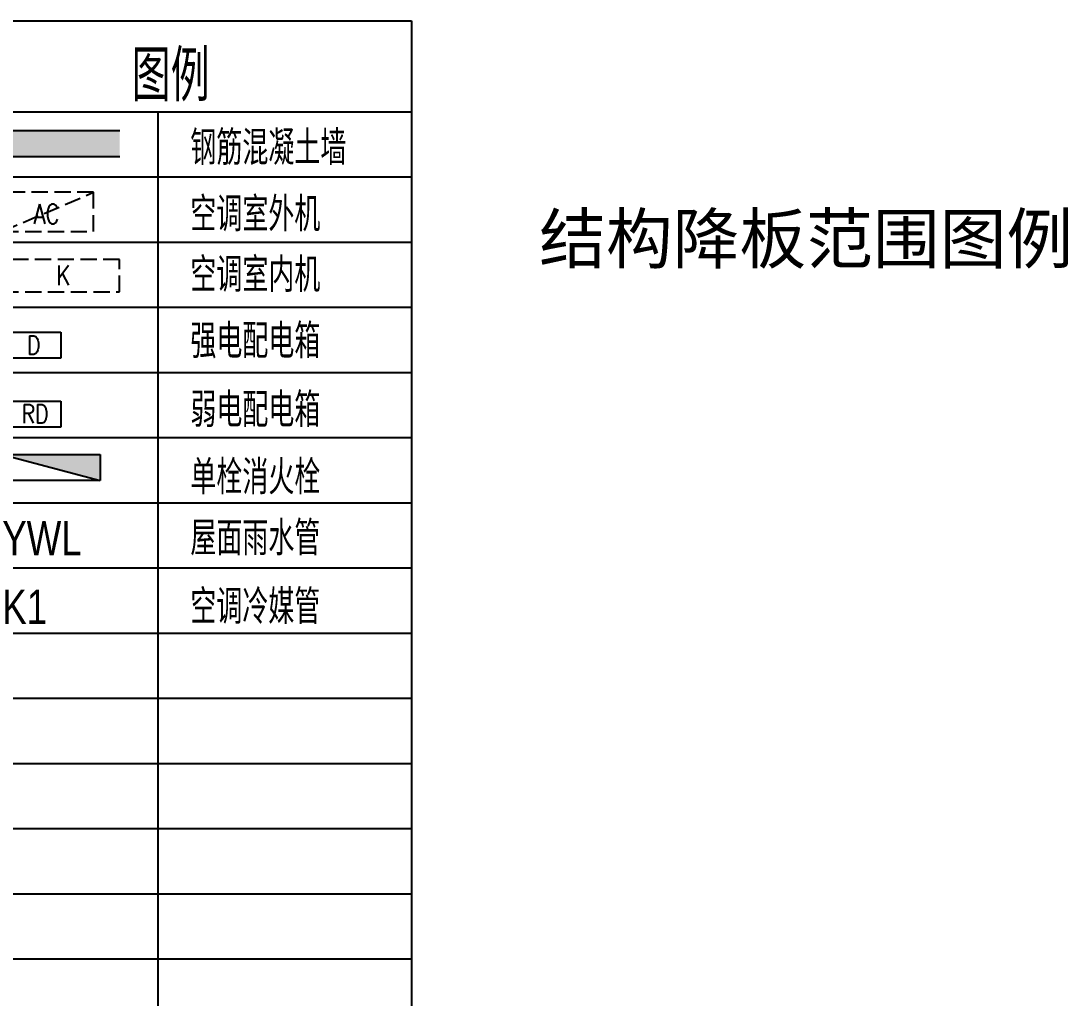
# Model space of a CAD drawing. Extents: x 447078 to 1776277, y 243534 to 519428.
# Drawn here: x 773709 to 785763, y 354657 to 365903 of the extents above; entities that cross this region are included whole.
import ezdxf

# ---------------------------------------------------------------- set-up
doc = ezdxf.new("R2010")
doc.units = 0
doc.header["$LTSCALE"] = 1000
doc.header["$MEASUREMENT"] = 0
doc.linetypes.add('小说明$0$说明$0$DASH', pattern=[0.35, 0.25, -0.1])
for name, color, linetype in [('G-0-XREF', 2, 'Continuous'), ('G-ANNO-NOTE', 80, 'Continuous'), ('小说明$0$说明$0$ANNO-NOTE', 3, 'Continuous'), ('小说明$0$说明$0$WALL-HATH', 9, 'Continuous')]:
    doc.layers.add(name, color=color, linetype=linetype)
doc.styles.add('CCDI_T_G03', font='')
doc.styles.add('小说明$0$说明$0$CCDI-TOG-02', font='simplex.shx', dxfattribs={"width": 0.8, "bigfont": 'zjdz.shx'})
doc.styles.add('小说明$0$说明$0$CCDI-TOG-05', font='zjdz-s.shx', dxfattribs={"width": 0.8, "bigfont": 'zjdz.shx'})
doc.styles.get('CCDI_T_G03').set_extended_font_data('SimHei')

# ---------------------------------------------------------------- blocks, each defined once
blk = doc.blocks.new('小说明')
at = {"layer": '小说明$0$说明$0$WALL-HATH'}
blk.add_hatch(color=256, dxfattribs=at).paths.add_polyline_path([(13717.5, 6858.5), (12816.2, 6858.5), (12816.2, 6658.5), (13717.5, 6658.5)])
at = {"layer": '小说明$0$说明$0$ANNO-NOTE'}
for p, q in [((0, 7700), (15956.7, 7700)), ((15956.7, 7700), (15956.7, 0)), ((15956.7, 7000), (0, 7000)), ((14009.4, 7000), (14009.4, 0)), ((12816.2, 6858.5), (13717.5, 6858.5)), ((13717.5, 6658.5), (12816.2, 6658.5)), ((15956.7, 6500), (12616.2, 6500)), ((15956.7, 6000), (12616.2, 6000)), ((15956.7, 5500), (12616.2, 5500)), ((12816.2, 5312.1), (13266.2, 5312.1)), ((13266.2, 5312.1), (13266.2, 5112.1)), ((13266.2, 5112.1), (12816.2, 5112.1)), ((15956.7, 5000), (12616.2, 5000)), ((12816.2, 4783.6), (13266.2, 4783.6)), ((13266.2, 4783.6), (13266.2, 4583.6)), ((13266.2, 4583.6), (12816.2, 4583.6)), ((15956.7, 4500), (12616.2, 4500)), ((12816.2, 4372.8), (13566.2, 4172.8)), ((12816.2, 4372.8), (13566.2, 4372.8)), ((13566.2, 4372.8), (13566.2, 4172.8)), ((13566.2, 4172.8), (12816.2, 4172.8)), ((15956.7, 4000), (12616.2, 4000)), ((15956.7, 3500), (12616.2, 3500)), ((15956.7, 3000), (12616.2, 3000)), ((15956.7, 2500), (12616.2, 2500)), ((15956.7, 2000), (12616.2, 2000)), ((15956.7, 1500), (12616.2, 1500)), ((15956.7, 1500), (12616.2, 1500)), ((15956.7, 1000), (12616.2, 1000)), ((15956.7, 1000), (12616.2, 1000)), ((15956.7, 500), (12616.2, 500)), ((15956.7, 500), (12616.2, 500))]:
    blk.add_line(p, q, dxfattribs=at)
at = {"layer": '小说明$0$说明$0$ANNO-NOTE', "linetype": '小说明$0$说明$0$DASH', "ltscale": 0.5}
for p, q in [((12816.2, 6085.1), (13516.2, 6385.1)), ((13516.2, 6385.1), (12816.2, 6385.1)), ((13516.2, 6085.1), (13516.2, 6385.1)), ((12816.2, 6085.1), (13516.2, 6085.1)), ((13716.2, 5870.5), (12816.2, 5870.5)), ((13716.2, 5620.5), (13716.2, 5870.5)), ((12816.2, 5620.5), (13716.2, 5620.5))]:
    blk.add_line(p, q, dxfattribs=at)
at = {"layer": '小说明$0$说明$0$ANNO-NOTE'}
blk.add_solid([(12816.2, 4372.8), (13566.2, 4172.8), (13566.2, 4372.8)], dxfattribs=at)
at = {"layer": '小说明$0$说明$0$ANNO-NOTE', "width": 0.8}
for s, height, style, p in [('图例', 393.75, '小说明$0$说明$0$CCDI-TOG-05', (13809.4, 7082.4)), ('钢筋混凝土墙', 262.5, '小说明$0$说明$0$CCDI-TOG-05', (14259.4, 6595.1)), ('空调室外机', 262.5, '小说明$0$说明$0$CCDI-TOG-05', (14259.4, 6085.1)), ('空调室内机', 262.5, '小说明$0$说明$0$CCDI-TOG-05', (14259.4, 5620.5)), ('强电配电箱', 262.5, '小说明$0$说明$0$CCDI-TOG-05', (14259.4, 5112.1)), ('D', 144, '小说明$0$说明$0$CCDI-TOG-02', (13005.2, 5141)), ('弱电配电箱', 262.5, '小说明$0$说明$0$CCDI-TOG-05', (14259.4, 4583.6)), ('RD', 144, '小说明$0$说明$0$CCDI-TOG-02', (12963.9, 4612.6)), ('单栓消火栓', 262.5, '小说明$0$说明$0$CCDI-TOG-05', (14259.4, 4066.7)), ('YWL', 262.5, '小说明$0$说明$0$CCDI-TOG-05', (12816.2, 3599.3)), ('屋面雨水管', 262.5, '小说明$0$说明$0$CCDI-TOG-05', (14259.4, 3599.3)), ('K1', 262.5, '小说明$0$说明$0$CCDI-TOG-05', (12816.2, 3073.1)), ('空调冷媒管', 262.5, '小说明$0$说明$0$CCDI-TOG-05', (14259.4, 3073.1))]:
    blk.add_text(s, height=height, dxfattribs=dict(at, style=style)).set_placement(p)
at = {"layer": '小说明$0$说明$0$ANNO-NOTE', "linetype": '小说明$0$说明$0$DASH', "style": '小说明$0$说明$0$CCDI-TOG-02', "width": 0.8}
for s, p in [('AC', (13054.6, 6143.8)), ('K', (13230.7, 5673.7))]:
    blk.add_text(s, height=150, dxfattribs=at).set_placement(p)

msp = doc.modelspace()

# ---------------------------------------------------------------- block references
at = {"layer": 'G-0-XREF', "xscale": 1.5, "yscale": 1.5, "zscale": 1.5}
msp.add_blockref('小说明', (754270.2, 354353.4), dxfattribs=at)

# ---------------------------------------------------------------- texts
at = {"layer": 'G-ANNO-NOTE', "style": 'CCDI_T_G03'}
msp.add_text('结构降板范围图例', height=563.29, dxfattribs=at).set_placement((779674.3, 363114.9))

doc.saveas('drawing.dxf')
